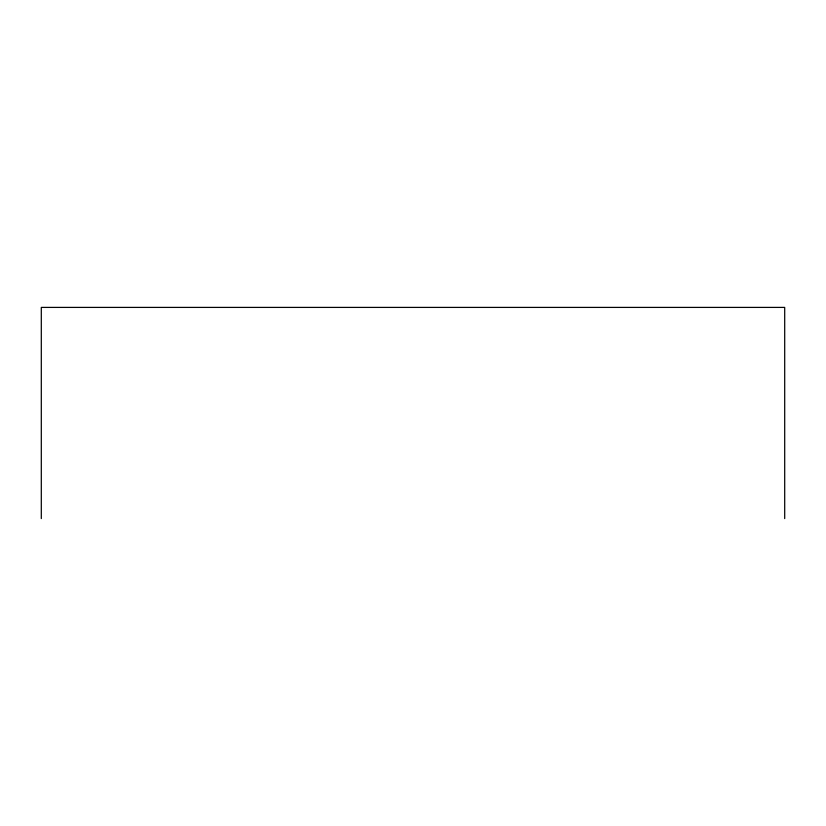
<?xml version="1.0" encoding="UTF-8"?>
<svg xmlns="http://www.w3.org/2000/svg" width="826" height="826" viewBox="0 0 826 826"><rect width="100%" height="100%" fill="white"/><g stroke="black" fill="none" stroke-linecap="round" stroke-linejoin="round"><path stroke-width="1.24" d="M784.7 518.594L784.7 307.406L41.3 307.406L41.3 518.594"/></g></svg>
